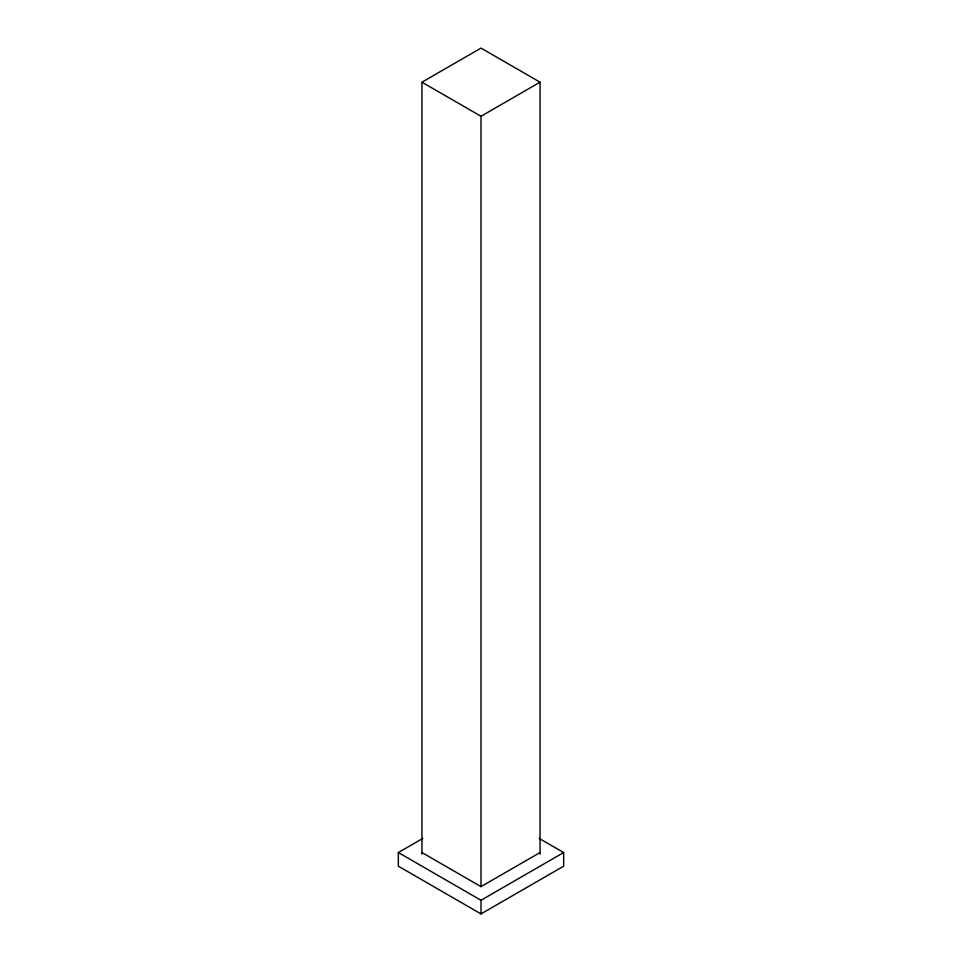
<?xml version="1.0" encoding="UTF-8"?>
<svg xmlns="http://www.w3.org/2000/svg" width="962" height="962" viewBox="0 0 962 962"><rect width="100%" height="100%" fill="white"/><g stroke="black" fill="none" stroke-linecap="round" stroke-linejoin="round"><path stroke-width="1.44" d="M421.957 854.16L421.957 82.191L481 48.1L540.043 82.191L540.043 854.16M421.957 82.191L481 116.27L540.043 82.191M539.117 838.383L563.66 852.548L563.66 866.185L481 913.9L398.34 866.185L398.34 852.548L422.883 838.383M421.957 852.548L481 886.627L540.043 852.548M398.34 852.548L481 900.264L563.66 852.548M481 116.27L481 886.748M481 900.264L481 913.9"/></g></svg>
